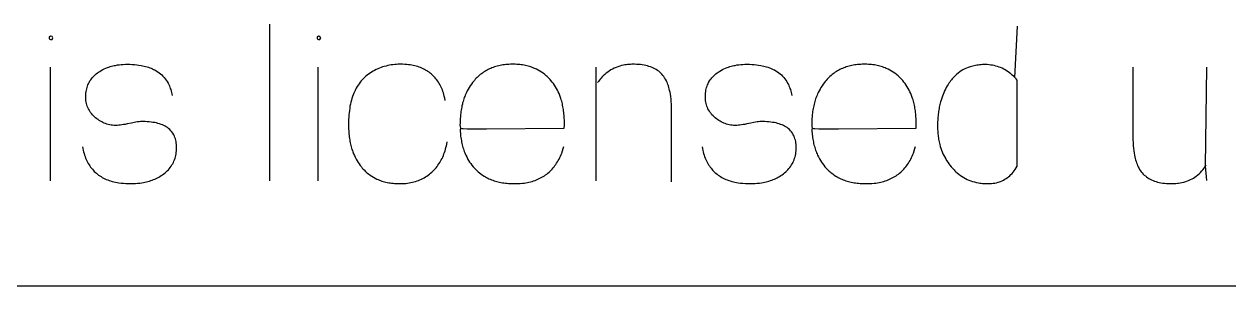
# Model space of a CAD drawing. Extents: x -180 to 180, y -71 to 71.
# Drawn here: x 22.07 to 45.05, y -70.86 to -65.88 of the extents above; entities that cross this region are included whole.
import ezdxf

# ---------------------------------------------------------------- set-up
doc = ezdxf.new("R2010")
doc.units = 0
doc.header["$MEASUREMENT"] = 0
doc.layers.get('0').update_dxf_attribs({"linetype": 'CONTINUOUS'})

msp = doc.modelspace()

# ---------------------------------------------------------------- linework, layer by layer
for p, q in [((26.746, -65.877), (26.748, -68.859)), ((40.964, -66.893), (41.013, -65.913)), ((22.573, -66.104), (22.549, -66.123)), ((22.549, -66.123), (22.549, -66.154)), ((22.549, -66.154), (22.573, -66.172)), ((22.603, -66.111), (22.573, -66.104)), ((22.573, -66.172), (22.603, -66.166)), ((22.616, -66.138), (22.603, -66.111)), ((22.603, -66.166), (22.616, -66.138)), ((27.682, -66.104), (27.658, -66.123)), ((27.658, -66.123), (27.658, -66.154)), ((27.658, -66.154), (27.682, -66.172)), ((27.712, -66.111), (27.682, -66.104)), ((27.682, -66.172), (27.712, -66.166)), ((27.725, -66.138), (27.712, -66.111)), ((27.712, -66.166), (27.725, -66.138)), ((23.921, -66.645), (23.96, -66.643)), ((23.96, -66.643), (23.999, -66.641)), ((23.999, -66.641), (24.039, -66.64)), ((24.039, -66.64), (24.086, -66.641)), ((24.086, -66.641), (24.131, -66.643)), ((24.131, -66.643), (24.175, -66.646)), ((29.171, -66.642), (29.137, -66.645)), ((29.205, -66.641), (29.171, -66.642)), ((29.24, -66.64), (29.205, -66.641)), ((29.285, -66.641), (29.24, -66.64)), ((29.329, -66.643), (29.285, -66.641)), ((29.371, -66.646), (29.329, -66.643)), ((31.316, -66.642), (31.287, -66.644)), ((31.346, -66.641), (31.316, -66.642)), ((31.376, -66.64), (31.346, -66.641)), ((31.406, -66.64), (31.376, -66.64)), ((31.436, -66.641), (31.406, -66.64)), ((31.465, -66.642), (31.436, -66.641)), ((31.494, -66.644), (31.465, -66.642)), ((33.632, -66.642), (33.605, -66.644)), ((33.659, -66.641), (33.632, -66.642)), ((33.686, -66.64), (33.659, -66.641)), ((33.713, -66.641), (33.686, -66.64)), ((33.751, -66.642), (33.713, -66.641)), ((33.788, -66.644), (33.751, -66.642)), ((35.74, -66.645), (35.778, -66.643)), ((35.778, -66.643), (35.817, -66.641)), ((35.817, -66.641), (35.857, -66.64)), ((35.857, -66.64), (35.904, -66.641)), ((35.904, -66.641), (35.949, -66.643)), ((35.949, -66.643), (35.993, -66.646)), ((38.025, -66.642), (37.996, -66.644)), ((38.055, -66.641), (38.025, -66.642)), ((38.085, -66.64), (38.055, -66.641)), ((38.116, -66.64), (38.085, -66.64)), ((38.145, -66.641), (38.116, -66.64)), ((38.174, -66.642), (38.145, -66.641)), ((38.203, -66.644), (38.174, -66.642)), ((22.571, -68.859), (22.571, -66.698)), ((23.387, -66.878), (23.405, -66.859)), ((23.405, -66.859), (23.425, -66.841)), ((23.425, -66.841), (23.445, -66.823)), ((23.445, -66.823), (23.467, -66.806)), ((23.467, -66.806), (23.49, -66.79)), ((23.49, -66.79), (23.512, -66.776)), ((23.512, -66.776), (23.54, -66.759)), ((23.54, -66.759), (23.568, -66.743)), ((23.568, -66.743), (23.598, -66.728)), ((23.598, -66.728), (23.629, -66.715)), ((23.629, -66.715), (23.66, -66.703)), ((23.66, -66.703), (23.684, -66.694)), ((23.684, -66.694), (23.709, -66.686)), ((23.709, -66.686), (23.734, -66.679)), ((23.734, -66.679), (23.759, -66.672)), ((23.759, -66.672), (23.785, -66.666)), ((23.785, -66.666), (23.811, -66.661)), ((23.811, -66.661), (23.847, -66.654)), ((23.847, -66.654), (23.884, -66.649)), ((23.884, -66.649), (23.921, -66.645)), ((24.175, -66.646), (24.218, -66.65)), ((24.218, -66.65), (24.259, -66.655)), ((24.259, -66.655), (24.3, -66.662)), ((24.3, -66.662), (24.329, -66.668)), ((24.329, -66.668), (24.358, -66.674)), ((24.358, -66.674), (24.386, -66.681)), ((24.386, -66.681), (24.413, -66.689)), ((24.413, -66.689), (24.439, -66.697)), ((24.439, -66.697), (24.465, -66.706)), ((24.465, -66.706), (24.49, -66.716)), ((24.49, -66.716), (24.514, -66.726)), ((24.514, -66.726), (24.538, -66.737)), ((24.538, -66.737), (24.561, -66.749)), ((24.561, -66.749), (24.59, -66.766)), ((24.59, -66.766), (24.618, -66.784)), ((24.618, -66.784), (24.645, -66.803)), ((24.645, -66.803), (24.67, -66.823)), ((24.67, -66.823), (24.694, -66.844)), ((24.694, -66.844), (24.717, -66.867)), ((24.717, -66.867), (24.739, -66.891)), ((27.68, -68.859), (27.68, -66.698)), ((28.588, -66.867), (28.564, -66.888)), ((28.613, -66.846), (28.588, -66.867)), ((28.64, -66.826), (28.613, -66.846)), ((28.666, -66.808), (28.64, -66.826)), ((28.694, -66.79), (28.666, -66.808)), ((28.723, -66.773), (28.694, -66.79)), ((28.753, -66.757), (28.723, -66.773)), ((28.783, -66.742), (28.753, -66.757)), ((28.814, -66.728), (28.783, -66.742)), ((28.845, -66.715), (28.814, -66.728)), ((28.876, -66.703), (28.845, -66.715)), ((28.907, -66.692), (28.876, -66.703)), ((28.939, -66.682), (28.907, -66.692)), ((28.971, -66.674), (28.939, -66.682)), ((29.004, -66.666), (28.971, -66.674)), ((29.036, -66.659), (29.004, -66.666)), ((29.07, -66.653), (29.036, -66.659)), ((29.103, -66.649), (29.07, -66.653)), ((29.137, -66.645), (29.103, -66.649)), ((29.403, -66.65), (29.371, -66.646)), ((29.433, -66.654), (29.403, -66.65)), ((29.463, -66.659), (29.433, -66.654)), ((29.492, -66.665), (29.463, -66.659)), ((29.521, -66.671), (29.492, -66.665)), ((29.549, -66.678), (29.521, -66.671)), ((29.576, -66.686), (29.549, -66.678)), ((29.603, -66.695), (29.576, -66.686)), ((29.629, -66.704), (29.603, -66.695)), ((29.655, -66.714), (29.629, -66.704)), ((29.679, -66.725), (29.655, -66.714)), ((29.703, -66.737), (29.679, -66.725)), ((29.727, -66.75), (29.703, -66.737)), ((29.749, -66.763), (29.727, -66.75)), ((29.771, -66.777), (29.749, -66.763)), ((29.793, -66.792), (29.771, -66.777)), ((29.814, -66.807), (29.793, -66.792)), ((29.834, -66.823), (29.814, -66.807)), ((29.853, -66.84), (29.834, -66.823)), ((29.872, -66.858), (29.853, -66.84)), ((29.89, -66.877), (29.872, -66.858)), ((30.73, -66.872), (30.711, -66.89)), ((30.75, -66.855), (30.73, -66.872)), ((30.77, -66.838), (30.75, -66.855)), ((30.79, -66.823), (30.77, -66.838)), ((30.811, -66.807), (30.79, -66.823)), ((30.832, -66.793), (30.811, -66.807)), ((30.854, -66.779), (30.832, -66.793)), ((30.876, -66.766), (30.854, -66.779)), ((30.898, -66.753), (30.876, -66.766)), ((30.921, -66.741), (30.898, -66.753)), ((30.944, -66.73), (30.921, -66.741)), ((30.968, -66.72), (30.944, -66.73)), ((30.992, -66.71), (30.968, -66.72)), ((31.017, -66.701), (30.992, -66.71)), ((31.042, -66.692), (31.017, -66.701)), ((31.068, -66.684), (31.042, -66.692)), ((31.093, -66.677), (31.068, -66.684)), ((31.12, -66.67), (31.093, -66.677)), ((31.147, -66.664), (31.12, -66.67)), ((31.174, -66.659), (31.147, -66.664)), ((31.201, -66.654), (31.174, -66.659)), ((31.23, -66.65), (31.201, -66.654)), ((31.258, -66.647), (31.23, -66.65)), ((31.287, -66.644), (31.258, -66.647)), ((31.522, -66.647), (31.494, -66.644)), ((31.55, -66.65), (31.522, -66.647)), ((31.577, -66.654), (31.55, -66.65)), ((31.604, -66.659), (31.577, -66.654)), ((31.631, -66.664), (31.604, -66.659)), ((31.657, -66.67), (31.631, -66.664)), ((31.682, -66.676), (31.657, -66.67)), ((31.708, -66.683), (31.682, -66.676)), ((31.733, -66.691), (31.708, -66.683)), ((31.757, -66.699), (31.733, -66.691)), ((31.781, -66.708), (31.757, -66.699)), ((31.805, -66.718), (31.781, -66.708)), ((31.839, -66.734), (31.805, -66.718)), ((31.873, -66.751), (31.839, -66.734)), ((31.906, -66.769), (31.873, -66.751)), ((31.938, -66.79), (31.906, -66.769)), ((31.969, -66.811), (31.938, -66.79)), ((31.998, -66.834), (31.969, -66.811)), ((32.028, -66.859), (31.998, -66.834)), ((32.046, -66.876), (32.028, -66.859)), ((32.982, -68.859), (32.981, -66.698)), ((33.116, -66.86), (33.09, -66.888)), ((33.143, -66.835), (33.116, -66.86)), ((33.172, -66.811), (33.143, -66.835)), ((33.201, -66.788), (33.172, -66.811)), ((33.231, -66.767), (33.201, -66.788)), ((33.261, -66.748), (33.231, -66.767)), ((33.293, -66.731), (33.261, -66.748)), ((33.326, -66.714), (33.293, -66.731)), ((33.359, -66.7), (33.326, -66.714)), ((33.394, -66.687), (33.359, -66.7)), ((33.429, -66.676), (33.394, -66.687)), ((33.465, -66.666), (33.429, -66.676)), ((33.502, -66.658), (33.465, -66.666)), ((33.527, -66.653), (33.502, -66.658)), ((33.553, -66.649), (33.527, -66.653)), ((33.579, -66.646), (33.553, -66.649)), ((33.605, -66.644), (33.579, -66.646)), ((33.824, -66.648), (33.788, -66.644)), ((33.859, -66.652), (33.824, -66.648)), ((33.893, -66.658), (33.859, -66.652)), ((33.925, -66.664), (33.893, -66.658)), ((33.957, -66.672), (33.925, -66.664)), ((33.987, -66.681), (33.957, -66.672)), ((34.017, -66.691), (33.987, -66.681)), ((34.045, -66.702), (34.017, -66.691)), ((34.072, -66.714), (34.045, -66.702)), ((34.098, -66.727), (34.072, -66.714)), ((34.127, -66.743), (34.098, -66.727)), ((34.151, -66.759), (34.127, -66.743)), ((34.173, -66.775), (34.151, -66.759)), ((34.195, -66.793), (34.173, -66.775)), ((34.215, -66.812), (34.195, -66.793)), ((34.234, -66.831), (34.215, -66.812)), ((34.253, -66.852), (34.234, -66.831)), ((34.27, -66.874), (34.253, -66.852)), ((35.205, -66.878), (35.223, -66.859)), ((35.223, -66.859), (35.243, -66.841)), ((35.243, -66.841), (35.263, -66.823)), ((35.263, -66.823), (35.285, -66.806)), ((35.285, -66.806), (35.308, -66.79)), ((35.308, -66.79), (35.33, -66.776)), ((35.33, -66.776), (35.358, -66.759)), ((35.358, -66.759), (35.387, -66.743)), ((35.387, -66.743), (35.416, -66.728)), ((35.416, -66.728), (35.447, -66.715)), ((35.447, -66.715), (35.478, -66.703)), ((35.478, -66.703), (35.502, -66.694)), ((35.502, -66.694), (35.527, -66.686)), ((35.527, -66.686), (35.552, -66.679)), ((35.552, -66.679), (35.577, -66.672)), ((35.577, -66.672), (35.603, -66.666)), ((35.603, -66.666), (35.629, -66.661)), ((35.629, -66.661), (35.665, -66.654)), ((35.665, -66.654), (35.702, -66.649)), ((35.702, -66.649), (35.74, -66.645)), ((35.993, -66.646), (36.036, -66.65)), ((36.036, -66.65), (36.078, -66.655)), ((36.078, -66.655), (36.118, -66.662)), ((36.118, -66.662), (36.147, -66.668)), ((36.147, -66.668), (36.176, -66.674)), ((36.176, -66.674), (36.204, -66.681)), ((36.204, -66.681), (36.231, -66.689)), ((36.231, -66.689), (36.257, -66.697)), ((36.257, -66.697), (36.283, -66.706)), ((36.283, -66.706), (36.308, -66.716)), ((36.308, -66.716), (36.332, -66.726)), ((36.332, -66.726), (36.356, -66.737)), ((36.356, -66.737), (36.379, -66.749)), ((36.379, -66.749), (36.408, -66.766)), ((36.408, -66.766), (36.436, -66.784)), ((36.436, -66.784), (36.463, -66.803)), ((36.463, -66.803), (36.488, -66.823)), ((36.488, -66.823), (36.513, -66.844)), ((36.513, -66.844), (36.536, -66.867)), ((36.536, -66.867), (36.557, -66.891)), ((37.439, -66.872), (37.42, -66.89)), ((37.459, -66.855), (37.439, -66.872)), ((37.479, -66.838), (37.459, -66.855)), ((37.499, -66.823), (37.479, -66.838)), ((37.52, -66.807), (37.499, -66.823)), ((37.541, -66.793), (37.52, -66.807)), ((37.563, -66.779), (37.541, -66.793)), ((37.585, -66.766), (37.563, -66.779)), ((37.607, -66.753), (37.585, -66.766)), ((37.63, -66.741), (37.607, -66.753)), ((37.653, -66.73), (37.63, -66.741)), ((37.677, -66.72), (37.653, -66.73)), ((37.701, -66.71), (37.677, -66.72)), ((37.726, -66.701), (37.701, -66.71)), ((37.751, -66.692), (37.726, -66.701)), ((37.777, -66.684), (37.751, -66.692)), ((37.803, -66.677), (37.777, -66.684)), ((37.829, -66.67), (37.803, -66.677)), ((37.856, -66.664), (37.829, -66.67)), ((37.883, -66.659), (37.856, -66.664)), ((37.911, -66.654), (37.883, -66.659)), ((37.939, -66.65), (37.911, -66.654)), ((37.967, -66.647), (37.939, -66.65)), ((37.996, -66.644), (37.967, -66.647)), ((38.231, -66.647), (38.203, -66.644)), ((38.259, -66.65), (38.231, -66.647)), ((38.286, -66.654), (38.259, -66.65)), ((38.313, -66.659), (38.286, -66.654)), ((38.34, -66.664), (38.313, -66.659)), ((38.366, -66.67), (38.34, -66.664)), ((38.391, -66.676), (38.366, -66.67)), ((38.417, -66.683), (38.391, -66.676)), ((38.442, -66.691), (38.417, -66.683)), ((38.466, -66.699), (38.442, -66.691)), ((38.49, -66.708), (38.466, -66.699)), ((38.514, -66.718), (38.49, -66.708)), ((38.548, -66.734), (38.514, -66.718)), ((38.582, -66.751), (38.548, -66.734)), ((38.615, -66.769), (38.582, -66.751)), ((38.647, -66.79), (38.615, -66.769)), ((38.678, -66.811), (38.647, -66.79)), ((38.708, -66.834), (38.678, -66.811)), ((38.737, -66.859), (38.708, -66.834)), ((38.755, -66.876), (38.737, -66.859)), ((39.826, -66.859), (39.808, -66.877)), ((39.854, -66.834), (39.826, -66.859)), ((39.883, -66.81), (39.854, -66.834)), ((39.913, -66.787), (39.883, -66.81)), ((39.944, -66.766), (39.913, -66.787)), ((39.976, -66.747), (39.944, -66.766)), ((40.009, -66.73), (39.976, -66.747)), ((40.043, -66.714), (40.009, -66.73)), ((40.078, -66.7), (40.043, -66.714)), ((40.114, -66.688), (40.078, -66.7)), ((40.138, -66.68), (40.114, -66.688)), ((40.163, -66.674), (40.138, -66.68)), ((40.189, -66.668), (40.163, -66.674)), ((40.214, -66.663), (40.189, -66.668)), ((40.241, -66.658), (40.214, -66.663)), ((40.267, -66.655), (40.241, -66.658)), ((40.294, -66.652), (40.267, -66.655)), ((40.322, -66.65), (40.294, -66.652)), ((40.35, -66.648), (40.322, -66.65)), ((40.378, -66.647), (40.35, -66.648)), ((40.404, -66.647), (40.378, -66.647)), ((40.439, -66.648), (40.404, -66.647)), ((40.473, -66.651), (40.439, -66.648)), ((40.506, -66.655), (40.473, -66.651)), ((40.539, -66.66), (40.506, -66.655)), ((40.571, -66.666), (40.539, -66.66)), ((40.603, -66.674), (40.571, -66.666)), ((40.634, -66.683), (40.603, -66.674)), ((40.664, -66.693), (40.634, -66.683)), ((40.694, -66.704), (40.664, -66.693)), ((40.724, -66.717), (40.694, -66.704)), ((40.753, -66.732), (40.724, -66.717)), ((40.781, -66.747), (40.753, -66.732)), ((40.809, -66.764), (40.781, -66.747)), ((40.836, -66.782), (40.809, -66.764)), ((40.863, -66.802), (40.836, -66.782)), ((40.889, -66.823), (40.863, -66.802)), ((40.914, -66.845), (40.889, -66.823)), ((40.939, -66.868), (40.914, -66.845)), ((40.964, -66.893), (40.939, -66.868)), ((43.219, -66.695), (43.219, -68.066)), ((44.603, -68.579), (44.625, -66.695)), ((23.262, -67.109), (23.268, -67.083)), ((23.268, -67.083), (23.276, -67.059)), ((23.276, -67.059), (23.286, -67.035)), ((23.286, -67.035), (23.296, -67.011)), ((23.296, -67.011), (23.307, -66.989)), ((23.307, -66.989), (23.324, -66.959)), ((23.324, -66.959), (23.338, -66.938)), ((23.338, -66.938), (23.353, -66.917)), ((23.353, -66.917), (23.369, -66.897)), ((23.369, -66.897), (23.387, -66.878)), ((24.739, -66.891), (24.759, -66.916)), ((24.759, -66.916), (24.778, -66.942)), ((24.778, -66.942), (24.796, -66.969)), ((24.796, -66.969), (24.813, -66.998)), ((24.813, -66.998), (24.828, -67.028)), ((24.828, -67.028), (24.839, -67.051)), ((24.839, -67.051), (24.848, -67.075)), ((24.848, -67.075), (24.857, -67.099)), ((24.857, -67.099), (24.866, -67.124)), ((28.403, -67.095), (28.391, -67.118)), ((28.42, -67.066), (28.403, -67.095)), ((28.438, -67.038), (28.42, -67.066)), ((28.457, -67.01), (28.438, -67.038)), ((28.476, -66.984), (28.457, -67.01)), ((28.497, -66.959), (28.476, -66.984)), ((28.518, -66.934), (28.497, -66.959)), ((28.541, -66.911), (28.518, -66.934)), ((28.564, -66.888), (28.541, -66.911)), ((29.908, -66.896), (29.89, -66.877)), ((29.924, -66.916), (29.908, -66.896)), ((29.941, -66.937), (29.924, -66.916)), ((29.956, -66.958), (29.941, -66.937)), ((29.971, -66.981), (29.956, -66.958)), ((29.985, -67.004), (29.971, -66.981)), ((29.999, -67.027), (29.985, -67.004)), ((30.012, -67.052), (29.999, -67.027)), ((30.024, -67.077), (30.012, -67.052)), ((30.035, -67.103), (30.024, -67.077)), ((30.559, -67.08), (30.54, -67.113)), ((30.579, -67.049), (30.559, -67.08)), ((30.601, -67.018), (30.579, -67.049)), ((30.623, -66.988), (30.601, -67.018)), ((30.639, -66.968), (30.623, -66.988)), ((30.657, -66.947), (30.639, -66.968)), ((30.674, -66.927), (30.657, -66.947)), ((30.693, -66.908), (30.674, -66.927)), ((30.711, -66.89), (30.693, -66.908)), ((32.065, -66.893), (32.046, -66.876)), ((32.083, -66.912), (32.065, -66.893)), ((32.1, -66.931), (32.083, -66.912)), ((32.117, -66.95), (32.1, -66.931)), ((32.142, -66.98), (32.117, -66.95)), ((32.163, -67.009), (32.142, -66.98)), ((32.184, -67.039), (32.163, -67.009)), ((32.203, -67.07), (32.184, -67.039)), ((32.222, -67.101), (32.203, -67.07)), ((32.239, -67.133), (32.222, -67.101)), ((33.024, -66.968), (33.008, -66.99)), ((33.04, -66.947), (33.024, -66.968)), ((33.056, -66.926), (33.04, -66.947)), ((33.073, -66.907), (33.056, -66.926)), ((33.09, -66.888), (33.073, -66.907)), ((34.286, -66.899), (34.27, -66.874)), ((34.303, -66.926), (34.286, -66.899)), ((34.318, -66.955), (34.303, -66.926)), ((34.329, -66.978), (34.318, -66.955)), ((34.339, -67.002), (34.329, -66.978)), ((34.349, -67.028), (34.339, -67.002)), ((34.358, -67.054), (34.349, -67.028)), ((34.366, -67.081), (34.358, -67.054)), ((34.374, -67.11), (34.366, -67.081)), ((35.08, -67.109), (35.087, -67.083)), ((35.087, -67.083), (35.095, -67.059)), ((35.095, -67.059), (35.104, -67.035)), ((35.104, -67.035), (35.114, -67.011)), ((35.114, -67.011), (35.125, -66.989)), ((35.125, -66.989), (35.142, -66.959)), ((35.142, -66.959), (35.156, -66.938)), ((35.156, -66.938), (35.171, -66.917)), ((35.171, -66.917), (35.187, -66.897)), ((35.187, -66.897), (35.205, -66.878)), ((36.557, -66.891), (36.578, -66.916)), ((36.578, -66.916), (36.597, -66.942)), ((36.597, -66.942), (36.614, -66.969)), ((36.614, -66.969), (36.631, -66.998)), ((36.631, -66.998), (36.646, -67.028)), ((36.646, -67.028), (36.657, -67.051)), ((36.657, -67.051), (36.667, -67.075)), ((36.667, -67.075), (36.676, -67.099)), ((36.676, -67.099), (36.684, -67.124)), ((37.268, -67.08), (37.249, -67.113)), ((37.289, -67.049), (37.268, -67.08)), ((37.31, -67.018), (37.289, -67.049)), ((37.332, -66.988), (37.31, -67.018)), ((37.348, -66.968), (37.332, -66.988)), ((37.366, -66.947), (37.348, -66.968)), ((37.383, -66.927), (37.366, -66.947)), ((37.402, -66.908), (37.383, -66.927)), ((37.42, -66.89), (37.402, -66.908)), ((38.774, -66.893), (38.755, -66.876)), ((38.792, -66.912), (38.774, -66.893)), ((38.809, -66.931), (38.792, -66.912)), ((38.827, -66.95), (38.809, -66.931)), ((38.851, -66.98), (38.827, -66.95)), ((38.872, -67.009), (38.851, -66.98)), ((38.893, -67.039), (38.872, -67.009)), ((38.912, -67.07), (38.893, -67.039)), ((38.931, -67.101), (38.912, -67.07)), ((38.948, -67.133), (38.931, -67.101)), ((39.657, -67.085), (39.64, -67.116)), ((39.675, -67.054), (39.657, -67.085)), ((39.693, -67.024), (39.675, -67.054)), ((39.708, -67.001), (39.693, -67.024)), ((39.724, -66.979), (39.708, -67.001)), ((39.74, -66.957), (39.724, -66.979)), ((39.756, -66.936), (39.74, -66.957)), ((39.773, -66.916), (39.756, -66.936)), ((39.79, -66.896), (39.773, -66.916)), ((39.808, -66.877), (39.79, -66.896)), ((40.988, -66.919), (40.964, -66.893)), ((41.011, -66.946), (40.988, -66.919)), ((41.011, -68.582), (41.011, -66.946)), ((23.244, -67.244), (23.245, -67.215)), ((23.244, -67.277), (23.244, -67.244)), ((23.245, -67.305), (23.244, -67.277)), ((23.245, -67.215), (23.248, -67.188)), ((23.248, -67.333), (23.245, -67.305)), ((23.248, -67.188), (23.251, -67.161)), ((23.251, -67.161), (23.256, -67.134)), ((23.256, -67.134), (23.262, -67.109)), ((24.866, -67.124), (24.874, -67.15)), ((24.874, -67.15), (24.881, -67.177)), ((24.881, -67.177), (24.887, -67.204)), ((24.887, -67.204), (24.892, -67.232)), ((28.311, -67.326), (28.301, -67.363)), ((28.321, -67.291), (28.311, -67.326)), ((28.332, -67.256), (28.321, -67.291)), ((28.345, -67.222), (28.332, -67.256)), ((28.358, -67.188), (28.345, -67.222)), ((28.369, -67.164), (28.358, -67.188)), ((28.38, -67.141), (28.369, -67.164)), ((28.391, -67.118), (28.38, -67.141)), ((30.046, -67.13), (30.035, -67.103)), ((30.056, -67.158), (30.046, -67.13)), ((30.066, -67.186), (30.056, -67.158)), ((30.075, -67.215), (30.066, -67.186)), ((30.083, -67.245), (30.075, -67.215)), ((30.093, -67.286), (30.083, -67.245)), ((30.102, -67.328), (30.093, -67.286)), ((30.449, -67.325), (30.441, -67.351)), ((30.457, -67.3), (30.449, -67.325)), ((30.465, -67.275), (30.457, -67.3)), ((30.475, -67.251), (30.465, -67.275)), ((30.484, -67.227), (30.475, -67.251)), ((30.495, -67.203), (30.484, -67.227)), ((30.505, -67.18), (30.495, -67.203)), ((30.522, -67.146), (30.505, -67.18)), ((30.54, -67.113), (30.522, -67.146)), ((32.256, -67.167), (32.239, -67.133)), ((32.271, -67.2), (32.256, -67.167)), ((32.285, -67.235), (32.271, -67.2)), ((32.298, -67.271), (32.285, -67.235)), ((32.307, -67.295), (32.298, -67.271)), ((32.314, -67.319), (32.307, -67.295)), ((32.322, -67.344), (32.314, -67.319)), ((34.381, -67.139), (34.374, -67.11)), ((34.388, -67.169), (34.381, -67.139)), ((34.396, -67.212), (34.388, -67.169)), ((34.402, -67.256), (34.396, -67.212)), ((34.408, -67.302), (34.402, -67.256)), ((34.412, -67.35), (34.408, -67.302)), ((35.062, -67.244), (35.063, -67.215)), ((35.062, -67.277), (35.062, -67.244)), ((35.063, -67.305), (35.062, -67.277)), ((35.063, -67.215), (35.066, -67.188)), ((35.066, -67.333), (35.063, -67.305)), ((35.066, -67.188), (35.069, -67.161)), ((35.069, -67.161), (35.074, -67.134)), ((35.074, -67.134), (35.08, -67.109)), ((36.684, -67.124), (36.692, -67.15)), ((36.692, -67.15), (36.699, -67.177)), ((36.699, -67.177), (36.705, -67.204)), ((36.705, -67.204), (36.71, -67.232)), ((37.158, -67.325), (37.15, -67.351)), ((37.166, -67.3), (37.158, -67.325)), ((37.175, -67.275), (37.166, -67.3)), ((37.184, -67.251), (37.175, -67.275)), ((37.193, -67.227), (37.184, -67.251)), ((37.204, -67.203), (37.193, -67.227)), ((37.214, -67.18), (37.204, -67.203)), ((37.231, -67.146), (37.214, -67.18)), ((37.249, -67.113), (37.231, -67.146)), ((38.965, -67.167), (38.948, -67.133)), ((38.98, -67.2), (38.965, -67.167)), ((38.994, -67.235), (38.98, -67.2)), ((39.007, -67.271), (38.994, -67.235)), ((39.016, -67.295), (39.007, -67.271)), ((39.023, -67.319), (39.016, -67.295)), ((39.031, -67.344), (39.023, -67.319)), ((39.559, -67.321), (39.548, -67.358)), ((39.57, -67.285), (39.559, -67.321)), ((39.583, -67.25), (39.57, -67.285)), ((39.596, -67.215), (39.583, -67.25)), ((39.61, -67.182), (39.596, -67.215)), ((39.625, -67.149), (39.61, -67.182)), ((39.64, -67.116), (39.625, -67.149)), ((23.252, -67.36), (23.248, -67.333)), ((23.258, -67.386), (23.252, -67.36)), ((23.265, -67.412), (23.258, -67.386)), ((23.273, -67.438), (23.265, -67.412)), ((23.283, -67.463), (23.273, -67.438)), ((23.294, -67.487), (23.283, -67.463)), ((23.307, -67.511), (23.294, -67.487)), ((23.321, -67.534), (23.307, -67.511)), ((23.336, -67.557), (23.321, -67.534)), ((23.353, -67.579), (23.336, -67.557)), ((28.267, -67.562), (28.263, -67.605)), ((28.272, -67.52), (28.267, -67.562)), ((28.278, -67.48), (28.272, -67.52)), ((28.284, -67.44), (28.278, -67.48)), ((28.292, -67.401), (28.284, -67.44)), ((28.301, -67.363), (28.292, -67.401)), ((30.4, -67.54), (30.396, -67.569)), ((30.404, -67.512), (30.4, -67.54)), ((30.409, -67.484), (30.404, -67.512)), ((30.415, -67.457), (30.409, -67.484)), ((30.42, -67.43), (30.415, -67.457)), ((30.427, -67.403), (30.42, -67.43)), ((30.433, -67.377), (30.427, -67.403)), ((30.441, -67.351), (30.433, -67.377)), ((32.328, -67.37), (32.322, -67.344)), ((32.335, -67.395), (32.328, -67.37)), ((32.34, -67.421), (32.335, -67.395)), ((32.346, -67.448), (32.34, -67.421)), ((32.351, -67.474), (32.346, -67.448)), ((32.355, -67.501), (32.351, -67.474)), ((32.359, -67.529), (32.355, -67.501)), ((32.363, -67.557), (32.359, -67.529)), ((32.366, -67.585), (32.363, -67.557)), ((34.415, -67.4), (34.412, -67.35)), ((34.417, -67.425), (34.415, -67.4)), ((34.418, -67.451), (34.417, -67.425)), ((34.418, -67.478), (34.418, -67.451)), ((34.419, -67.505), (34.418, -67.478)), ((34.419, -68.877), (34.419, -67.505)), ((35.07, -67.36), (35.066, -67.333)), ((35.076, -67.386), (35.07, -67.36)), ((35.083, -67.412), (35.076, -67.386)), ((35.091, -67.438), (35.083, -67.412)), ((35.101, -67.463), (35.091, -67.438)), ((35.112, -67.487), (35.101, -67.463)), ((35.125, -67.511), (35.112, -67.487)), ((35.139, -67.534), (35.125, -67.511)), ((35.154, -67.557), (35.139, -67.534)), ((35.171, -67.579), (35.154, -67.557)), ((37.109, -67.54), (37.105, -67.569)), ((37.113, -67.512), (37.109, -67.54)), ((37.118, -67.484), (37.113, -67.512)), ((37.124, -67.457), (37.118, -67.484)), ((37.129, -67.43), (37.124, -67.457)), ((37.136, -67.403), (37.129, -67.43)), ((37.143, -67.377), (37.136, -67.403)), ((37.15, -67.351), (37.143, -67.377)), ((39.037, -67.37), (39.031, -67.344)), ((39.044, -67.395), (39.037, -67.37)), ((39.05, -67.421), (39.044, -67.395)), ((39.055, -67.448), (39.05, -67.421)), ((39.06, -67.474), (39.055, -67.448)), ((39.064, -67.501), (39.06, -67.474)), ((39.068, -67.529), (39.064, -67.501)), ((39.072, -67.557), (39.068, -67.529)), ((39.075, -67.585), (39.072, -67.557)), ((39.511, -67.538), (39.508, -67.566)), ((39.515, -67.512), (39.511, -67.538)), ((39.52, -67.485), (39.515, -67.512)), ((39.525, -67.459), (39.52, -67.485)), ((39.53, -67.433), (39.525, -67.459)), ((39.536, -67.408), (39.53, -67.433)), ((39.542, -67.382), (39.536, -67.408)), ((39.548, -67.358), (39.542, -67.382)), ((23.371, -67.6), (23.353, -67.579)), ((23.391, -67.621), (23.371, -67.6)), ((23.412, -67.641), (23.391, -67.621)), ((23.433, -67.661), (23.412, -67.641)), ((23.455, -67.679), (23.433, -67.661)), ((23.478, -67.695), (23.455, -67.679)), ((23.5, -67.711), (23.478, -67.695)), ((23.524, -67.725), (23.5, -67.711)), ((23.548, -67.738), (23.524, -67.725)), ((23.572, -67.75), (23.548, -67.738)), ((23.597, -67.761), (23.572, -67.75)), ((23.622, -67.771), (23.597, -67.761)), ((23.648, -67.779), (23.622, -67.771)), ((23.674, -67.786), (23.648, -67.779)), ((23.701, -67.792), (23.674, -67.786)), ((23.728, -67.797), (23.701, -67.792)), ((23.964, -67.79), (23.932, -67.795)), ((23.998, -67.784), (23.964, -67.79)), ((24.035, -67.776), (23.998, -67.784)), ((24.114, -67.759), (24.035, -67.776)), ((24.168, -67.748), (24.114, -67.759)), ((24.201, -67.743), (24.168, -67.748)), ((24.232, -67.738), (24.201, -67.743)), ((24.26, -67.735), (24.232, -67.738)), ((24.286, -67.733), (24.26, -67.735)), ((24.314, -67.731), (24.286, -67.733)), ((24.34, -67.731), (24.314, -67.731)), ((24.38, -67.732), (24.34, -67.731)), ((24.418, -67.734), (24.38, -67.732)), ((24.456, -67.737), (24.418, -67.734)), ((24.492, -67.741), (24.456, -67.737)), ((24.526, -67.746), (24.492, -67.741)), ((24.56, -67.752), (24.526, -67.746)), ((24.592, -67.758), (24.56, -67.752)), ((24.622, -67.766), (24.592, -67.758)), ((24.652, -67.775), (24.622, -67.766)), ((24.68, -67.785), (24.652, -67.775)), ((24.707, -67.795), (24.68, -67.785)), ((28.256, -67.739), (28.255, -67.785)), ((28.255, -67.785), (28.255, -67.816)), ((28.257, -67.693), (28.256, -67.739)), ((28.259, -67.648), (28.257, -67.693)), ((28.263, -67.605), (28.259, -67.648)), ((30.383, -67.764), (30.382, -67.795)), ((30.385, -67.702), (30.383, -67.733)), ((30.383, -67.733), (30.383, -67.764)), ((30.386, -67.672), (30.385, -67.702)), ((30.389, -67.642), (30.386, -67.672)), ((30.393, -67.598), (30.389, -67.642)), ((30.396, -67.569), (30.393, -67.598)), ((32.368, -67.613), (32.366, -67.585)), ((32.371, -67.642), (32.368, -67.613)), ((32.372, -67.671), (32.371, -67.642)), ((32.373, -67.701), (32.372, -67.671)), ((32.374, -67.731), (32.373, -67.701)), ((32.374, -67.761), (32.374, -67.731)), ((32.374, -67.802), (32.374, -67.761)), ((35.189, -67.6), (35.171, -67.579)), ((35.209, -67.621), (35.189, -67.6)), ((35.23, -67.641), (35.209, -67.621)), ((35.251, -67.661), (35.23, -67.641)), ((35.273, -67.679), (35.251, -67.661)), ((35.296, -67.695), (35.273, -67.679)), ((35.319, -67.711), (35.296, -67.695)), ((35.342, -67.725), (35.319, -67.711)), ((35.366, -67.738), (35.342, -67.725)), ((35.39, -67.75), (35.366, -67.738)), ((35.415, -67.761), (35.39, -67.75)), ((35.44, -67.771), (35.415, -67.761)), ((35.466, -67.779), (35.44, -67.771)), ((35.492, -67.786), (35.466, -67.779)), ((35.519, -67.792), (35.492, -67.786)), ((35.546, -67.797), (35.519, -67.792)), ((35.782, -67.79), (35.75, -67.795)), ((35.817, -67.784), (35.782, -67.79)), ((35.854, -67.776), (35.817, -67.784)), ((35.932, -67.759), (35.854, -67.776)), ((35.986, -67.748), (35.932, -67.759)), ((36.019, -67.743), (35.986, -67.748)), ((36.05, -67.738), (36.019, -67.743)), ((36.078, -67.735), (36.05, -67.738)), ((36.104, -67.733), (36.078, -67.735)), ((36.133, -67.731), (36.104, -67.733)), ((36.158, -67.731), (36.133, -67.731)), ((36.198, -67.732), (36.158, -67.731)), ((36.237, -67.734), (36.198, -67.732)), ((36.274, -67.737), (36.237, -67.734)), ((36.31, -67.741), (36.274, -67.737)), ((36.344, -67.746), (36.31, -67.741)), ((36.378, -67.752), (36.344, -67.746)), ((36.41, -67.758), (36.378, -67.752)), ((36.441, -67.766), (36.41, -67.758)), ((36.47, -67.775), (36.441, -67.766)), ((36.498, -67.785), (36.47, -67.775)), ((36.525, -67.795), (36.498, -67.785)), ((37.093, -67.733), (37.092, -67.764)), ((37.092, -67.764), (37.092, -67.795)), ((37.094, -67.702), (37.093, -67.733)), ((37.095, -67.672), (37.094, -67.702)), ((37.098, -67.642), (37.095, -67.672)), ((37.102, -67.598), (37.098, -67.642)), ((37.105, -67.569), (37.102, -67.598)), ((39.077, -67.613), (39.075, -67.585)), ((39.08, -67.642), (39.077, -67.613)), ((39.081, -67.671), (39.08, -67.642)), ((39.082, -67.701), (39.081, -67.671)), ((39.083, -67.731), (39.082, -67.701)), ((39.083, -67.761), (39.083, -67.731)), ((39.083, -67.802), (39.083, -67.761)), ((39.493, -67.736), (39.492, -67.765)), ((39.492, -67.765), (39.492, -67.795)), ((39.495, -67.706), (39.493, -67.736)), ((39.497, -67.678), (39.495, -67.706)), ((39.499, -67.649), (39.497, -67.678)), ((39.501, -67.621), (39.499, -67.649)), ((39.504, -67.593), (39.501, -67.621)), ((39.508, -67.566), (39.504, -67.593)), ((23.756, -67.8), (23.728, -67.797)), ((23.784, -67.803), (23.756, -67.8)), ((23.813, -67.804), (23.784, -67.803)), ((23.844, -67.804), (23.813, -67.804)), ((23.875, -67.802), (23.844, -67.804)), ((23.902, -67.799), (23.875, -67.802)), ((23.932, -67.795), (23.902, -67.799)), ((24.733, -67.807), (24.707, -67.795)), ((24.757, -67.819), (24.733, -67.807)), ((24.78, -67.833), (24.757, -67.819)), ((24.802, -67.847), (24.78, -67.833)), ((24.823, -67.863), (24.802, -67.847)), ((24.847, -67.884), (24.823, -67.863)), ((24.868, -67.906), (24.847, -67.884)), ((24.888, -67.929), (24.868, -67.906)), ((24.906, -67.955), (24.888, -67.929)), ((24.922, -67.981), (24.906, -67.955)), ((24.936, -68.01), (24.922, -67.981)), ((24.945, -68.033), (24.936, -68.01)), ((28.255, -67.816), (28.256, -67.847)), ((28.256, -67.847), (28.257, -67.877)), ((28.257, -67.877), (28.259, -67.907)), ((28.259, -67.907), (28.261, -67.937)), ((28.261, -67.937), (28.264, -67.966)), ((28.264, -67.966), (28.267, -67.995)), ((28.267, -67.995), (28.27, -68.023)), ((30.382, -67.795), (30.383, -67.827)), ((30.383, -67.827), (30.389, -67.859)), ((30.389, -67.859), (30.385, -67.889)), ((30.385, -67.889), (30.387, -67.919)), ((30.387, -67.919), (30.389, -67.949)), ((30.389, -67.859), (30.414, -67.864)), ((30.389, -67.949), (30.392, -67.978)), ((30.392, -67.978), (30.395, -68.007)), ((30.395, -68.007), (30.399, -68.036)), ((30.414, -67.864), (30.44, -67.866)), ((30.44, -67.866), (30.517, -67.868)), ((30.517, -67.868), (30.587, -67.87)), ((30.587, -67.87), (30.89, -67.872)), ((30.89, -67.872), (32.372, -67.859)), ((32.372, -67.859), (32.374, -67.802)), ((35.574, -67.8), (35.546, -67.797)), ((35.602, -67.803), (35.574, -67.8)), ((35.631, -67.804), (35.602, -67.803)), ((35.662, -67.804), (35.631, -67.804)), ((35.693, -67.802), (35.662, -67.804)), ((35.72, -67.799), (35.693, -67.802)), ((35.75, -67.795), (35.72, -67.799)), ((36.551, -67.807), (36.525, -67.795)), ((36.575, -67.819), (36.551, -67.807)), ((36.598, -67.833), (36.575, -67.819)), ((36.62, -67.847), (36.598, -67.833)), ((36.641, -67.863), (36.62, -67.847)), ((36.665, -67.884), (36.641, -67.863)), ((36.687, -67.906), (36.665, -67.884)), ((36.706, -67.929), (36.687, -67.906)), ((36.724, -67.955), (36.706, -67.929)), ((36.74, -67.981), (36.724, -67.955)), ((36.754, -68.01), (36.74, -67.981)), ((36.764, -68.033), (36.754, -68.01)), ((37.092, -67.795), (37.092, -67.827)), ((37.092, -67.827), (37.098, -67.859)), ((37.098, -67.859), (37.094, -67.889)), ((37.094, -67.889), (37.096, -67.919)), ((37.096, -67.919), (37.098, -67.949)), ((37.098, -67.859), (37.124, -67.864)), ((37.098, -67.949), (37.101, -67.978)), ((37.101, -67.978), (37.104, -68.007)), ((37.104, -68.007), (37.108, -68.036)), ((37.124, -67.864), (37.149, -67.866)), ((37.149, -67.866), (37.226, -67.868)), ((37.226, -67.868), (37.296, -67.87)), ((37.296, -67.87), (37.599, -67.872)), ((37.599, -67.872), (39.081, -67.859)), ((39.081, -67.859), (39.083, -67.802)), ((39.492, -67.795), (39.492, -67.825)), ((39.492, -67.825), (39.492, -67.853)), ((39.492, -67.853), (39.493, -67.881)), ((39.493, -67.881), (39.494, -67.908)), ((39.494, -67.908), (39.496, -67.935)), ((39.496, -67.935), (39.498, -67.962)), ((39.498, -67.962), (39.5, -67.989)), ((39.5, -67.989), (39.504, -68.015)), ((39.504, -68.015), (39.507, -68.041)), ((23.182, -68.215), (23.189, -68.247)), ((23.189, -68.247), (23.196, -68.279)), ((24.954, -68.058), (24.945, -68.033)), ((24.961, -68.084), (24.954, -68.058)), ((24.967, -68.11), (24.961, -68.084)), ((24.971, -68.138), (24.967, -68.11)), ((24.974, -68.166), (24.971, -68.138)), ((24.976, -68.196), (24.974, -68.166)), ((24.977, -68.226), (24.976, -68.196)), ((24.976, -68.257), (24.977, -68.226)), ((28.27, -68.023), (28.274, -68.051)), ((28.274, -68.051), (28.278, -68.079)), ((28.278, -68.079), (28.283, -68.106)), ((28.283, -68.106), (28.289, -68.133)), ((28.289, -68.133), (28.295, -68.159)), ((28.295, -68.159), (28.301, -68.185)), ((28.301, -68.185), (28.308, -68.211)), ((28.308, -68.211), (28.315, -68.236)), ((28.315, -68.236), (28.322, -68.261)), ((30.106, -68.257), (30.115, -68.225)), ((30.115, -68.225), (30.122, -68.193)), ((30.122, -68.193), (30.129, -68.16)), ((30.129, -68.16), (30.137, -68.115)), ((30.399, -68.036), (30.403, -68.064)), ((30.403, -68.064), (30.408, -68.092)), ((30.408, -68.092), (30.413, -68.119)), ((30.413, -68.119), (30.419, -68.146)), ((30.419, -68.146), (30.425, -68.173)), ((30.425, -68.173), (30.432, -68.199)), ((30.432, -68.199), (30.439, -68.225)), ((30.439, -68.225), (30.447, -68.25)), ((30.447, -68.25), (30.455, -68.275)), ((32.336, -68.289), (32.35, -68.246)), ((32.35, -68.246), (32.362, -68.203)), ((35.001, -68.215), (35.007, -68.247)), ((35.007, -68.247), (35.014, -68.279)), ((36.772, -68.058), (36.764, -68.033)), ((36.779, -68.084), (36.772, -68.058)), ((36.785, -68.11), (36.779, -68.084)), ((36.789, -68.138), (36.785, -68.11)), ((36.792, -68.166), (36.789, -68.138)), ((36.794, -68.196), (36.792, -68.166)), ((36.795, -68.226), (36.794, -68.196)), ((36.794, -68.257), (36.795, -68.226)), ((37.108, -68.036), (37.112, -68.064)), ((37.112, -68.064), (37.117, -68.092)), ((37.117, -68.092), (37.122, -68.119)), ((37.122, -68.119), (37.128, -68.146)), ((37.128, -68.146), (37.134, -68.173)), ((37.134, -68.173), (37.141, -68.199)), ((37.141, -68.199), (37.148, -68.225)), ((37.148, -68.225), (37.156, -68.25)), ((37.156, -68.25), (37.164, -68.275)), ((39.045, -68.289), (39.059, -68.246)), ((39.059, -68.246), (39.071, -68.203)), ((39.507, -68.041), (39.512, -68.067)), ((39.512, -68.067), (39.516, -68.093)), ((39.516, -68.093), (39.521, -68.118)), ((39.521, -68.118), (39.527, -68.143)), ((39.527, -68.143), (39.533, -68.167)), ((39.533, -68.167), (39.543, -68.204)), ((39.543, -68.204), (39.555, -68.24)), ((39.555, -68.24), (39.567, -68.275)), ((43.219, -68.066), (43.219, -68.092)), ((43.219, -68.092), (43.22, -68.118)), ((43.22, -68.118), (43.221, -68.143)), ((43.221, -68.143), (43.224, -68.193)), ((43.224, -68.193), (43.228, -68.24)), ((43.228, -68.24), (43.233, -68.286)), ((23.196, -68.279), (23.203, -68.31)), ((23.203, -68.31), (23.212, -68.34)), ((23.212, -68.34), (23.221, -68.369)), ((23.221, -68.369), (23.231, -68.397)), ((23.231, -68.397), (23.241, -68.425)), ((23.241, -68.425), (23.253, -68.452)), ((23.253, -68.452), (23.265, -68.478)), ((23.265, -68.478), (23.278, -68.504)), ((24.927, -68.484), (24.938, -68.458)), ((24.938, -68.458), (24.947, -68.431)), ((24.947, -68.431), (24.955, -68.404)), ((24.955, -68.404), (24.962, -68.376)), ((24.962, -68.376), (24.967, -68.347)), ((24.967, -68.347), (24.971, -68.318)), ((24.971, -68.318), (24.974, -68.288)), ((24.974, -68.288), (24.976, -68.257)), ((28.322, -68.261), (28.331, -68.285)), ((28.331, -68.285), (28.339, -68.309)), ((28.339, -68.309), (28.353, -68.345)), ((28.353, -68.345), (28.368, -68.379)), ((28.368, -68.379), (28.384, -68.412)), ((28.384, -68.412), (28.401, -68.445)), ((28.401, -68.445), (28.418, -68.477)), ((28.418, -68.477), (28.437, -68.508)), ((30.011, -68.487), (30.026, -68.461)), ((30.026, -68.461), (30.04, -68.434)), ((30.04, -68.434), (30.053, -68.406)), ((30.053, -68.406), (30.065, -68.377)), ((30.065, -68.377), (30.077, -68.348)), ((30.077, -68.348), (30.087, -68.319)), ((30.087, -68.319), (30.097, -68.288)), ((30.097, -68.288), (30.106, -68.257)), ((30.455, -68.275), (30.464, -68.3)), ((30.464, -68.3), (30.474, -68.324)), ((30.474, -68.324), (30.483, -68.347)), ((30.483, -68.347), (30.494, -68.371)), ((30.494, -68.371), (30.51, -68.405)), ((30.51, -68.405), (30.528, -68.438)), ((30.528, -68.438), (30.546, -68.47)), ((30.546, -68.47), (30.566, -68.502)), ((32.242, -68.497), (32.257, -68.471)), ((32.257, -68.471), (32.271, -68.444)), ((32.271, -68.444), (32.285, -68.417)), ((32.285, -68.417), (32.298, -68.388)), ((32.298, -68.388), (32.31, -68.359)), ((32.31, -68.359), (32.322, -68.33)), ((32.322, -68.33), (32.336, -68.289)), ((35.014, -68.279), (35.021, -68.31)), ((35.021, -68.31), (35.03, -68.34)), ((35.03, -68.34), (35.039, -68.369)), ((35.039, -68.369), (35.049, -68.397)), ((35.049, -68.397), (35.06, -68.425)), ((35.06, -68.425), (35.071, -68.452)), ((35.071, -68.452), (35.083, -68.478)), ((35.083, -68.478), (35.096, -68.504)), ((36.745, -68.484), (36.756, -68.458)), ((36.756, -68.458), (36.765, -68.431)), ((36.765, -68.431), (36.773, -68.404)), ((36.773, -68.404), (36.78, -68.376)), ((36.78, -68.376), (36.785, -68.347)), ((36.785, -68.347), (36.789, -68.318)), ((36.789, -68.318), (36.793, -68.288)), ((36.793, -68.288), (36.794, -68.257)), ((37.164, -68.275), (37.173, -68.3)), ((37.173, -68.3), (37.183, -68.324)), ((37.183, -68.324), (37.192, -68.347)), ((37.192, -68.347), (37.203, -68.371)), ((37.203, -68.371), (37.219, -68.405)), ((37.219, -68.405), (37.237, -68.438)), ((37.237, -68.438), (37.256, -68.47)), ((37.256, -68.47), (37.275, -68.502)), ((38.951, -68.497), (38.966, -68.471)), ((38.966, -68.471), (38.98, -68.444)), ((38.98, -68.444), (38.994, -68.417)), ((38.994, -68.417), (39.007, -68.388)), ((39.007, -68.388), (39.019, -68.359)), ((39.019, -68.359), (39.031, -68.33)), ((39.031, -68.33), (39.045, -68.289)), ((39.567, -68.275), (39.581, -68.309)), ((39.581, -68.309), (39.595, -68.343)), ((39.595, -68.343), (39.611, -68.377)), ((39.611, -68.377), (39.628, -68.409)), ((39.628, -68.409), (39.646, -68.442)), ((39.646, -68.442), (39.665, -68.473)), ((39.665, -68.473), (39.685, -68.504)), ((43.233, -68.286), (43.24, -68.33)), ((43.24, -68.33), (43.247, -68.373)), ((43.247, -68.373), (43.254, -68.403)), ((43.254, -68.403), (43.261, -68.433)), ((43.261, -68.433), (43.269, -68.462)), ((43.269, -68.462), (43.277, -68.489)), ((23.278, -68.504), (23.291, -68.528)), ((23.291, -68.528), (23.306, -68.552)), ((23.306, -68.552), (23.321, -68.576)), ((23.321, -68.576), (23.337, -68.598)), ((23.337, -68.598), (23.353, -68.62)), ((23.353, -68.62), (23.371, -68.64)), ((23.371, -68.64), (23.389, -68.66)), ((23.389, -68.66), (23.407, -68.68)), ((23.407, -68.68), (23.427, -68.698)), ((23.427, -68.698), (23.447, -68.716)), ((24.732, -68.727), (24.756, -68.709)), ((24.756, -68.709), (24.778, -68.689)), ((24.778, -68.689), (24.8, -68.669)), ((24.8, -68.669), (24.82, -68.648)), ((24.82, -68.648), (24.839, -68.627)), ((24.839, -68.627), (24.857, -68.605)), ((24.857, -68.605), (24.873, -68.582)), ((24.873, -68.582), (24.889, -68.558)), ((24.889, -68.558), (24.903, -68.534)), ((24.903, -68.534), (24.916, -68.51)), ((24.916, -68.51), (24.927, -68.484)), ((28.437, -68.508), (28.458, -68.538)), ((28.458, -68.538), (28.479, -68.567)), ((28.479, -68.567), (28.501, -68.596)), ((28.501, -68.596), (28.518, -68.616)), ((28.518, -68.616), (28.535, -68.635)), ((28.535, -68.635), (28.553, -68.653)), ((28.553, -68.653), (28.58, -68.68)), ((28.58, -68.68), (28.608, -68.705)), ((28.608, -68.705), (28.637, -68.729)), ((29.821, -68.714), (29.844, -68.694)), ((29.844, -68.694), (29.866, -68.674)), ((29.866, -68.674), (29.887, -68.653)), ((29.887, -68.653), (29.907, -68.631)), ((29.907, -68.631), (29.926, -68.609)), ((29.926, -68.609), (29.945, -68.586)), ((29.945, -68.586), (29.962, -68.562)), ((29.962, -68.562), (29.979, -68.538)), ((29.979, -68.538), (29.996, -68.513)), ((29.996, -68.513), (30.011, -68.487)), ((30.566, -68.502), (30.587, -68.532)), ((30.587, -68.532), (30.609, -68.562)), ((30.609, -68.562), (30.633, -68.59)), ((30.633, -68.59), (30.658, -68.619)), ((30.658, -68.619), (30.676, -68.638)), ((30.676, -68.638), (30.694, -68.656)), ((30.694, -68.656), (30.713, -68.673)), ((30.713, -68.673), (30.732, -68.69)), ((30.732, -68.69), (30.752, -68.706)), ((30.752, -68.706), (30.782, -68.729)), ((32.059, -68.713), (32.08, -68.695)), ((32.08, -68.695), (32.101, -68.676)), ((32.101, -68.676), (32.121, -68.656)), ((32.121, -68.656), (32.14, -68.636)), ((32.14, -68.636), (32.158, -68.614)), ((32.158, -68.614), (32.176, -68.592)), ((32.176, -68.592), (32.194, -68.57)), ((32.194, -68.57), (32.21, -68.546)), ((32.21, -68.546), (32.226, -68.522)), ((32.226, -68.522), (32.242, -68.497)), ((35.096, -68.504), (35.11, -68.528)), ((35.11, -68.528), (35.124, -68.552)), ((35.124, -68.552), (35.139, -68.576)), ((35.139, -68.576), (35.155, -68.598)), ((35.155, -68.598), (35.171, -68.62)), ((35.171, -68.62), (35.189, -68.64)), ((35.189, -68.64), (35.207, -68.66)), ((35.207, -68.66), (35.226, -68.68)), ((35.226, -68.68), (35.245, -68.698)), ((35.245, -68.698), (35.265, -68.716)), ((36.55, -68.727), (36.574, -68.709)), ((36.574, -68.709), (36.597, -68.689)), ((36.597, -68.689), (36.618, -68.669)), ((36.618, -68.669), (36.638, -68.648)), ((36.638, -68.648), (36.657, -68.627)), ((36.657, -68.627), (36.675, -68.605)), ((36.675, -68.605), (36.692, -68.582)), ((36.692, -68.582), (36.707, -68.558)), ((36.707, -68.558), (36.721, -68.534)), ((36.721, -68.534), (36.734, -68.51)), ((36.734, -68.51), (36.745, -68.484)), ((37.275, -68.502), (37.296, -68.532)), ((37.296, -68.532), (37.319, -68.562)), ((37.319, -68.562), (37.342, -68.59)), ((37.342, -68.59), (37.367, -68.619)), ((37.367, -68.619), (37.385, -68.638)), ((37.385, -68.638), (37.403, -68.656)), ((37.403, -68.656), (37.422, -68.673)), ((37.422, -68.673), (37.441, -68.69)), ((37.441, -68.69), (37.461, -68.706)), ((37.461, -68.706), (37.491, -68.729)), ((38.768, -68.713), (38.789, -68.695)), ((38.789, -68.695), (38.81, -68.676)), ((38.81, -68.676), (38.83, -68.656)), ((38.83, -68.656), (38.849, -68.636)), ((38.849, -68.636), (38.867, -68.614)), ((38.867, -68.614), (38.885, -68.592)), ((38.885, -68.592), (38.903, -68.57)), ((38.903, -68.57), (38.919, -68.546)), ((38.919, -68.546), (38.936, -68.522)), ((38.936, -68.522), (38.951, -68.497)), ((39.685, -68.504), (39.706, -68.534)), ((39.706, -68.534), (39.728, -68.564)), ((39.728, -68.564), (39.752, -68.593)), ((39.752, -68.593), (39.77, -68.613)), ((39.77, -68.613), (39.787, -68.633)), ((39.787, -68.633), (39.805, -68.651)), ((39.805, -68.651), (39.823, -68.669)), ((39.823, -68.669), (39.842, -68.687)), ((39.842, -68.687), (39.87, -68.712)), ((40.912, -68.719), (40.933, -68.694)), ((40.933, -68.694), (40.954, -68.668)), ((40.954, -68.668), (40.974, -68.641)), ((40.974, -68.641), (40.993, -68.612)), ((40.993, -68.612), (41.011, -68.582)), ((43.277, -68.489), (43.286, -68.516)), ((43.286, -68.516), (43.296, -68.541)), ((43.296, -68.541), (43.306, -68.566)), ((43.306, -68.566), (43.317, -68.59)), ((43.317, -68.59), (43.329, -68.612)), ((43.329, -68.612), (43.345, -68.641)), ((43.345, -68.641), (43.363, -68.668)), ((43.363, -68.668), (43.378, -68.689)), ((43.378, -68.689), (43.396, -68.71)), ((43.396, -68.71), (43.414, -68.73)), ((44.481, -68.723), (44.508, -68.698)), ((44.508, -68.698), (44.533, -68.67)), ((44.533, -68.67), (44.557, -68.642)), ((44.557, -68.642), (44.573, -68.622)), ((44.573, -68.622), (44.588, -68.601)), ((44.588, -68.601), (44.603, -68.579)), ((44.603, -68.579), (44.617, -68.557)), ((44.625, -68.855), (44.603, -68.579)), ((23.447, -68.716), (23.468, -68.733)), ((23.468, -68.733), (23.49, -68.749)), ((23.49, -68.749), (23.513, -68.765)), ((23.513, -68.765), (23.536, -68.779)), ((23.536, -68.779), (23.56, -68.793)), ((23.56, -68.793), (23.585, -68.807)), ((23.585, -68.807), (23.61, -68.819)), ((23.61, -68.819), (23.636, -68.831)), ((23.636, -68.831), (23.663, -68.841)), ((23.663, -68.841), (23.691, -68.852)), ((23.691, -68.852), (23.719, -68.861)), ((23.719, -68.861), (23.749, -68.869)), ((23.749, -68.869), (23.778, -68.877)), ((23.778, -68.877), (23.809, -68.884)), ((23.809, -68.884), (23.841, -68.891)), ((23.841, -68.891), (23.873, -68.896)), ((23.873, -68.896), (23.917, -68.902)), ((23.917, -68.902), (23.962, -68.907)), ((23.962, -68.907), (24.009, -68.91)), ((24.009, -68.91), (24.057, -68.912)), ((24.057, -68.912), (24.106, -68.913)), ((24.106, -68.913), (24.149, -68.912)), ((24.149, -68.912), (24.192, -68.911)), ((24.192, -68.911), (24.234, -68.907)), ((24.234, -68.907), (24.274, -68.903)), ((24.274, -68.903), (24.314, -68.897)), ((24.314, -68.897), (24.344, -68.892)), ((24.344, -68.892), (24.373, -68.886)), ((24.373, -68.886), (24.401, -68.88)), ((24.401, -68.88), (24.429, -68.873)), ((24.429, -68.873), (24.457, -68.865)), ((24.457, -68.865), (24.484, -68.856)), ((24.484, -68.856), (24.51, -68.847)), ((24.51, -68.847), (24.536, -68.837)), ((24.536, -68.837), (24.562, -68.826)), ((24.562, -68.826), (24.587, -68.814)), ((24.587, -68.814), (24.612, -68.802)), ((24.612, -68.802), (24.636, -68.789)), ((24.636, -68.789), (24.66, -68.776)), ((24.66, -68.776), (24.683, -68.761)), ((24.683, -68.761), (24.707, -68.746)), ((24.707, -68.746), (24.732, -68.727)), ((28.637, -68.729), (28.667, -68.751)), ((28.667, -68.751), (28.698, -68.772)), ((28.698, -68.772), (28.73, -68.791)), ((28.73, -68.791), (28.763, -68.809)), ((28.763, -68.809), (28.797, -68.826)), ((28.797, -68.826), (28.82, -68.836)), ((28.82, -68.836), (28.844, -68.846)), ((28.844, -68.846), (28.868, -68.855)), ((28.868, -68.855), (28.893, -68.863)), ((28.893, -68.863), (28.918, -68.871)), ((28.918, -68.871), (28.943, -68.878)), ((28.943, -68.878), (28.969, -68.884)), ((28.969, -68.884), (28.995, -68.89)), ((28.995, -68.89), (29.022, -68.895)), ((29.022, -68.895), (29.05, -68.9)), ((29.05, -68.9), (29.077, -68.903)), ((29.077, -68.903), (29.105, -68.907)), ((29.105, -68.907), (29.134, -68.909)), ((29.134, -68.909), (29.163, -68.911)), ((29.163, -68.911), (29.193, -68.912)), ((29.193, -68.912), (29.222, -68.913)), ((29.222, -68.913), (29.249, -68.913)), ((29.249, -68.913), (29.283, -68.912)), ((29.283, -68.912), (29.316, -68.911)), ((29.316, -68.911), (29.349, -68.908)), ((29.349, -68.908), (29.381, -68.904)), ((29.381, -68.904), (29.413, -68.899)), ((29.413, -68.899), (29.444, -68.894)), ((29.444, -68.894), (29.474, -68.887)), ((29.474, -68.887), (29.504, -68.88)), ((29.504, -68.88), (29.534, -68.871)), ((29.534, -68.871), (29.563, -68.862)), ((29.563, -68.862), (29.591, -68.851)), ((29.591, -68.851), (29.619, -68.84)), ((29.619, -68.84), (29.646, -68.828)), ((29.646, -68.828), (29.673, -68.814)), ((29.673, -68.814), (29.699, -68.8)), ((29.699, -68.8), (29.724, -68.785)), ((29.724, -68.785), (29.749, -68.769)), ((29.749, -68.769), (29.774, -68.751)), ((29.774, -68.751), (29.798, -68.733)), ((29.798, -68.733), (29.821, -68.714)), ((30.782, -68.729), (30.813, -68.751)), ((30.813, -68.751), (30.845, -68.772)), ((30.845, -68.772), (30.867, -68.785)), ((30.867, -68.785), (30.889, -68.797)), ((30.889, -68.797), (30.912, -68.808)), ((30.912, -68.808), (30.935, -68.819)), ((30.935, -68.819), (30.959, -68.83)), ((30.959, -68.83), (30.983, -68.84)), ((30.983, -68.84), (31.008, -68.849)), ((31.008, -68.849), (31.033, -68.857)), ((31.033, -68.857), (31.058, -68.865)), ((31.058, -68.865), (31.084, -68.873)), ((31.084, -68.873), (31.11, -68.879)), ((31.11, -68.879), (31.137, -68.886)), ((31.137, -68.886), (31.164, -68.891)), ((31.164, -68.891), (31.191, -68.896)), ((31.191, -68.896), (31.219, -68.9)), ((31.219, -68.9), (31.248, -68.904)), ((31.248, -68.904), (31.277, -68.907)), ((31.277, -68.907), (31.306, -68.909)), ((31.306, -68.909), (31.336, -68.911)), ((31.336, -68.911), (31.366, -68.912)), ((31.366, -68.912), (31.397, -68.913)), ((31.397, -68.913), (31.436, -68.913)), ((31.436, -68.913), (31.482, -68.912)), ((31.482, -68.912), (31.527, -68.909)), ((31.527, -68.909), (31.572, -68.905)), ((31.572, -68.905), (31.604, -68.901)), ((31.604, -68.901), (31.636, -68.896)), ((31.636, -68.896), (31.667, -68.89)), ((31.667, -68.89), (31.698, -68.884)), ((31.698, -68.884), (31.727, -68.877)), ((31.727, -68.877), (31.757, -68.869)), ((31.757, -68.869), (31.785, -68.86)), ((31.785, -68.86), (31.813, -68.851)), ((31.813, -68.851), (31.841, -68.84)), ((31.841, -68.84), (31.868, -68.829)), ((31.868, -68.829), (31.894, -68.817)), ((31.894, -68.817), (31.919, -68.805)), ((31.919, -68.805), (31.944, -68.791)), ((31.944, -68.791), (31.968, -68.777)), ((31.968, -68.777), (31.992, -68.762)), ((31.992, -68.762), (32.015, -68.746)), ((32.015, -68.746), (32.037, -68.73)), ((32.037, -68.73), (32.059, -68.713)), ((35.265, -68.716), (35.286, -68.733)), ((35.286, -68.733), (35.308, -68.749)), ((35.308, -68.749), (35.331, -68.765)), ((35.331, -68.765), (35.354, -68.779)), ((35.354, -68.779), (35.378, -68.793)), ((35.378, -68.793), (35.403, -68.807)), ((35.403, -68.807), (35.428, -68.819)), ((35.428, -68.819), (35.454, -68.831)), ((35.454, -68.831), (35.481, -68.841)), ((35.481, -68.841), (35.509, -68.852)), ((35.509, -68.852), (35.538, -68.861)), ((35.538, -68.861), (35.567, -68.869)), ((35.567, -68.869), (35.597, -68.877)), ((35.597, -68.877), (35.627, -68.884)), ((35.627, -68.884), (35.659, -68.891)), ((35.659, -68.891), (35.691, -68.896)), ((35.691, -68.896), (35.735, -68.902)), ((35.735, -68.902), (35.78, -68.907)), ((35.78, -68.907), (35.827, -68.91)), ((35.827, -68.91), (35.875, -68.912)), ((35.875, -68.912), (35.924, -68.913)), ((35.924, -68.913), (35.968, -68.912)), ((35.968, -68.912), (36.01, -68.911)), ((36.01, -68.911), (36.052, -68.907)), ((36.052, -68.907), (36.093, -68.903)), ((36.093, -68.903), (36.132, -68.897)), ((36.132, -68.897), (36.162, -68.892)), ((36.162, -68.892), (36.191, -68.886)), ((36.191, -68.886), (36.219, -68.88)), ((36.219, -68.88), (36.247, -68.873)), ((36.247, -68.873), (36.275, -68.865)), ((36.275, -68.865), (36.302, -68.856)), ((36.302, -68.856), (36.328, -68.847)), ((36.328, -68.847), (36.354, -68.837)), ((36.354, -68.837), (36.38, -68.826)), ((36.38, -68.826), (36.405, -68.814)), ((36.405, -68.814), (36.43, -68.802)), ((36.43, -68.802), (36.454, -68.789)), ((36.454, -68.789), (36.478, -68.776)), ((36.478, -68.776), (36.501, -68.761)), ((36.501, -68.761), (36.525, -68.746)), ((36.525, -68.746), (36.55, -68.727)), ((37.491, -68.729), (37.522, -68.751)), ((37.522, -68.751), (37.554, -68.772)), ((37.554, -68.772), (37.576, -68.785)), ((37.576, -68.785), (37.598, -68.797)), ((37.598, -68.797), (37.621, -68.808)), ((37.621, -68.808), (37.644, -68.819)), ((37.644, -68.819), (37.668, -68.83)), ((37.668, -68.83), (37.692, -68.84)), ((37.692, -68.84), (37.717, -68.849)), ((37.717, -68.849), (37.742, -68.857)), ((37.742, -68.857), (37.767, -68.865)), ((37.767, -68.865), (37.793, -68.873)), ((37.793, -68.873), (37.819, -68.879)), ((37.819, -68.879), (37.846, -68.886)), ((37.846, -68.886), (37.873, -68.891)), ((37.873, -68.891), (37.901, -68.896)), ((37.901, -68.896), (37.929, -68.9)), ((37.929, -68.9), (37.957, -68.904)), ((37.957, -68.904), (37.986, -68.907)), ((37.986, -68.907), (38.015, -68.909)), ((38.015, -68.909), (38.045, -68.911)), ((38.045, -68.911), (38.075, -68.912)), ((38.075, -68.912), (38.106, -68.913)), ((38.106, -68.913), (38.145, -68.913)), ((38.145, -68.913), (38.191, -68.912)), ((38.191, -68.912), (38.237, -68.909)), ((38.237, -68.909), (38.281, -68.905)), ((38.281, -68.905), (38.313, -68.901)), ((38.313, -68.901), (38.345, -68.896)), ((38.345, -68.896), (38.376, -68.89)), ((38.376, -68.89), (38.407, -68.884)), ((38.407, -68.884), (38.437, -68.877)), ((38.437, -68.877), (38.466, -68.869)), ((38.466, -68.869), (38.494, -68.86)), ((38.494, -68.86), (38.522, -68.851)), ((38.522, -68.851), (38.55, -68.84)), ((38.55, -68.84), (38.577, -68.829)), ((38.577, -68.829), (38.603, -68.817)), ((38.603, -68.817), (38.628, -68.805)), ((38.628, -68.805), (38.653, -68.791)), ((38.653, -68.791), (38.677, -68.777)), ((38.677, -68.777), (38.701, -68.762)), ((38.701, -68.762), (38.724, -68.746)), ((38.724, -68.746), (38.746, -68.73)), ((38.746, -68.73), (38.768, -68.713)), ((39.87, -68.712), (39.899, -68.735)), ((39.899, -68.735), (39.929, -68.757)), ((39.929, -68.757), (39.96, -68.778)), ((39.96, -68.778), (39.992, -68.797)), ((39.992, -68.797), (40.024, -68.814)), ((40.024, -68.814), (40.057, -68.831)), ((40.057, -68.831), (40.09, -68.845)), ((40.09, -68.845), (40.125, -68.859)), ((40.125, -68.859), (40.16, -68.87)), ((40.16, -68.87), (40.196, -68.881)), ((40.196, -68.881), (40.232, -68.89)), ((40.232, -68.89), (40.27, -68.897)), ((40.27, -68.897), (40.295, -68.902)), ((40.295, -68.902), (40.321, -68.905)), ((40.321, -68.905), (40.347, -68.908)), ((40.347, -68.908), (40.373, -68.91)), ((40.373, -68.91), (40.4, -68.912)), ((40.4, -68.912), (40.426, -68.913)), ((40.426, -68.913), (40.454, -68.913)), ((40.454, -68.913), (40.488, -68.912)), ((40.488, -68.912), (40.521, -68.91)), ((40.521, -68.91), (40.553, -68.907)), ((40.553, -68.907), (40.585, -68.901)), ((40.585, -68.901), (40.616, -68.895)), ((40.616, -68.895), (40.646, -68.887)), ((40.646, -68.887), (40.67, -68.879)), ((40.67, -68.879), (40.694, -68.87)), ((40.694, -68.87), (40.722, -68.858)), ((40.722, -68.858), (40.75, -68.845)), ((40.75, -68.845), (40.776, -68.83)), ((40.776, -68.83), (40.802, -68.814)), ((40.802, -68.814), (40.823, -68.799)), ((40.823, -68.799), (40.843, -68.784)), ((40.843, -68.784), (40.867, -68.764)), ((40.867, -68.764), (40.89, -68.742)), ((40.89, -68.742), (40.912, -68.719)), ((43.414, -68.73), (43.434, -68.749)), ((43.434, -68.749), (43.455, -68.767)), ((43.455, -68.767), (43.476, -68.784)), ((43.476, -68.784), (43.499, -68.8)), ((43.499, -68.8), (43.523, -68.815)), ((43.523, -68.815), (43.548, -68.829)), ((43.548, -68.829), (43.574, -68.842)), ((43.574, -68.842), (43.601, -68.853)), ((43.601, -68.853), (43.629, -68.864)), ((43.629, -68.864), (43.659, -68.874)), ((43.659, -68.874), (43.689, -68.882)), ((43.689, -68.882), (43.72, -68.89)), ((43.72, -68.89), (43.753, -68.896)), ((43.753, -68.896), (43.786, -68.902)), ((43.786, -68.902), (43.821, -68.906)), ((43.821, -68.906), (43.857, -68.909)), ((43.857, -68.909), (43.894, -68.912)), ((43.894, -68.912), (43.931, -68.913)), ((43.931, -68.913), (43.957, -68.913)), ((43.957, -68.913), (43.985, -68.913)), ((43.985, -68.913), (44.012, -68.912)), ((44.012, -68.912), (44.038, -68.91)), ((44.038, -68.91), (44.065, -68.907)), ((44.065, -68.907), (44.09, -68.904)), ((44.09, -68.904), (44.116, -68.9)), ((44.116, -68.9), (44.153, -68.893)), ((44.153, -68.893), (44.189, -68.884)), ((44.189, -68.884), (44.225, -68.874)), ((44.225, -68.874), (44.259, -68.861)), ((44.259, -68.861), (44.292, -68.848)), ((44.292, -68.848), (44.319, -68.835)), ((44.319, -68.835), (44.346, -68.821)), ((44.346, -68.821), (44.372, -68.806)), ((44.372, -68.806), (44.397, -68.79)), ((44.397, -68.79), (44.426, -68.77)), ((44.426, -68.77), (44.454, -68.747)), ((44.454, -68.747), (44.481, -68.723)), ((-179.908, -70.859), (179.908, -70.859))]:
    msp.add_line(p, q)

doc.saveas('drawing.dxf')
